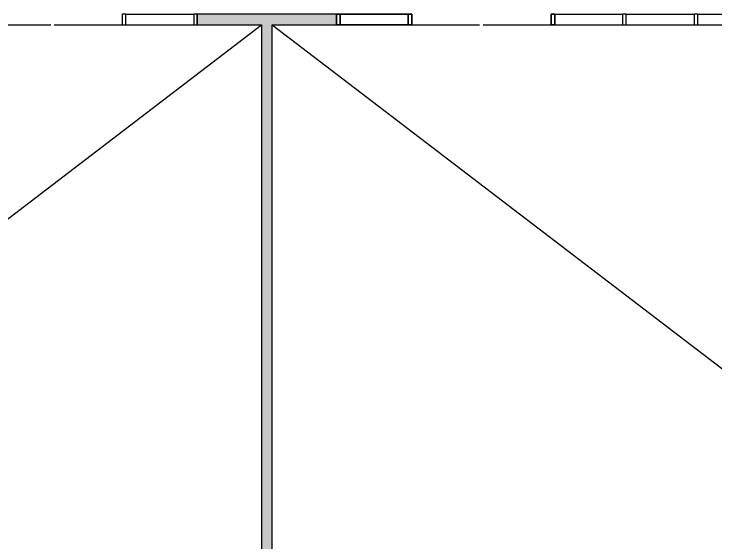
# Model space of a CAD drawing. Header units: centimetres. Extents: x 28733 to 98303, y -2883 to 8555.
# Drawn here: x 94287 to 95269, y 2249 to 2989 of the extents above; entities that cross this region are included whole.
import ezdxf

# ---------------------------------------------------------------- set-up
doc = ezdxf.new("R2010")
doc.units = ezdxf.units.CM
doc.header["$LTSCALE"] = 100
for name, color, linetype in [('A-ELEV-04', 250, 'Continuous'), ('A-GLAZ-FRME', 12, 'Continuous'), ('A-GLAZ-FULL', 130, 'Continuous'), ('A-GLAZ-SILL', 8, 'Continuous'), ('A-WALL', 134, 'Continuous'), ('A-WALL-HTCH', 8, 'Continuous')]:
    doc.layers.add(name, color=color, linetype=linetype)

msp = doc.modelspace()

# ---------------------------------------------------------------- hatches: boundary and pattern name
at = {"layer": 'A-WALL-HTCH'}
h = msp.add_hatch(dxfattribs=at)
h.set_pattern_fill('DASH', color=256)
h.set_pattern_definition([(0, (82005.6698, 54361.057), (3.175, 3.175), [3.175, -3.175])])
h.paths.add_polyline_path([(94738.36, 2973.62), (94738.36, 2988.62), (94543.36, 2988.62), (94543.36, 2973.62), (94633.36, 2973.62), (94633.36, 1608.62), (94648.36, 1608.62), (94648.36, 2973.62)])

# ---------------------------------------------------------------- linework, layer by layer
at = {"layer": 'A-ELEV-04'}
for p, q in [((92848.36, 1608.62), (94633.36, 2973.62)), ((94648.36, 2973.62), (96433.36, 1608.62))]:
    msp.add_line(p, q, dxfattribs=at)
at = {"layer": 'A-GLAZ-FRME'}
for points in [[(94438.36, 2973.59), (94443.36, 2973.59), (94443.36, 2988.59), (94438.36, 2988.59)], [(94538.36, 2973.59), (94543.36, 2973.59), (94543.36, 2988.59), (94538.36, 2988.59)], [(94743.36, 2973.59), (94738.36, 2973.59), (94738.36, 2988.59), (94743.36, 2988.59)], [(94738.36, 2973.59), (94743.36, 2973.59), (94743.36, 2988.59), (94738.36, 2988.59)], [(94843.36, 2973.59), (94838.36, 2973.59), (94838.36, 2988.59), (94843.36, 2988.59)], [(94838.36, 2973.59), (94843.36, 2973.59), (94843.36, 2988.59), (94838.36, 2988.59)], [(95043.36, 2973.59), (95038.36, 2973.59), (95038.36, 2988.59), (95043.36, 2988.59)], [(95038.36, 2973.59), (95043.36, 2973.59), (95043.36, 2988.59), (95038.36, 2988.59)], [(95138.36, 2973.59), (95143.36, 2973.59), (95143.36, 2988.59), (95138.36, 2988.59)], [(95238.36, 2973.59), (95243.36, 2973.59), (95243.36, 2988.59), (95238.36, 2988.59)]]:
    msp.add_lwpolyline(points, close=True, dxfattribs=at)
at = {"layer": 'A-GLAZ-FULL'}
for p, q in [((94443.36, 2988.59), (94538.36, 2988.59)), ((94838.36, 2988.59), (94743.36, 2988.59)), ((95043.36, 2988.59), (95138.36, 2988.59)), ((95143.36, 2988.59), (95238.36, 2988.59)), ((95243.36, 2988.59), (95338.36, 2988.59))]:
    msp.add_line(p, q, dxfattribs=at)
msp.add_lwpolyline([(94743.36, 2988.59), (94838.36, 2988.59)], dxfattribs=at)
at = {"layer": 'A-GLAZ-SILL'}
for p, q in [((94243.36, 2973.62), (94338.36, 2973.62)), ((94343.36, 2973.62), (94438.36, 2973.62)), ((94443.36, 2973.62), (94538.36, 2973.62)), ((94838.36, 2973.62), (94743.36, 2973.62)), ((94743.36, 2973.62), (94838.36, 2973.62)), ((94843.36, 2973.62), (94938.36, 2973.62)), ((94943.36, 2973.62), (95038.36, 2973.62)), ((95043.36, 2973.62), (95138.36, 2973.62)), ((95143.36, 2973.62), (95238.36, 2973.62)), ((95243.36, 2973.62), (95338.36, 2973.62))]:
    msp.add_line(p, q, dxfattribs=at)
at = {"layer": 'A-WALL'}
for points in [[(94648.36, 1608.62), (94648.36, 2973.62), (94738.36, 2973.62), (94738.36, 2988.62), (94738.36, 2973.62), (94738.36, 2988.62), (94543.36, 2988.62), (94543.36, 2973.62), (94633.36, 2973.62), (94633.36, 1608.62)], [(94543.36, 2973.62), (94543.36, 2988.62)]]:
    msp.add_lwpolyline(points, dxfattribs=at)

doc.saveas('drawing.dxf')
